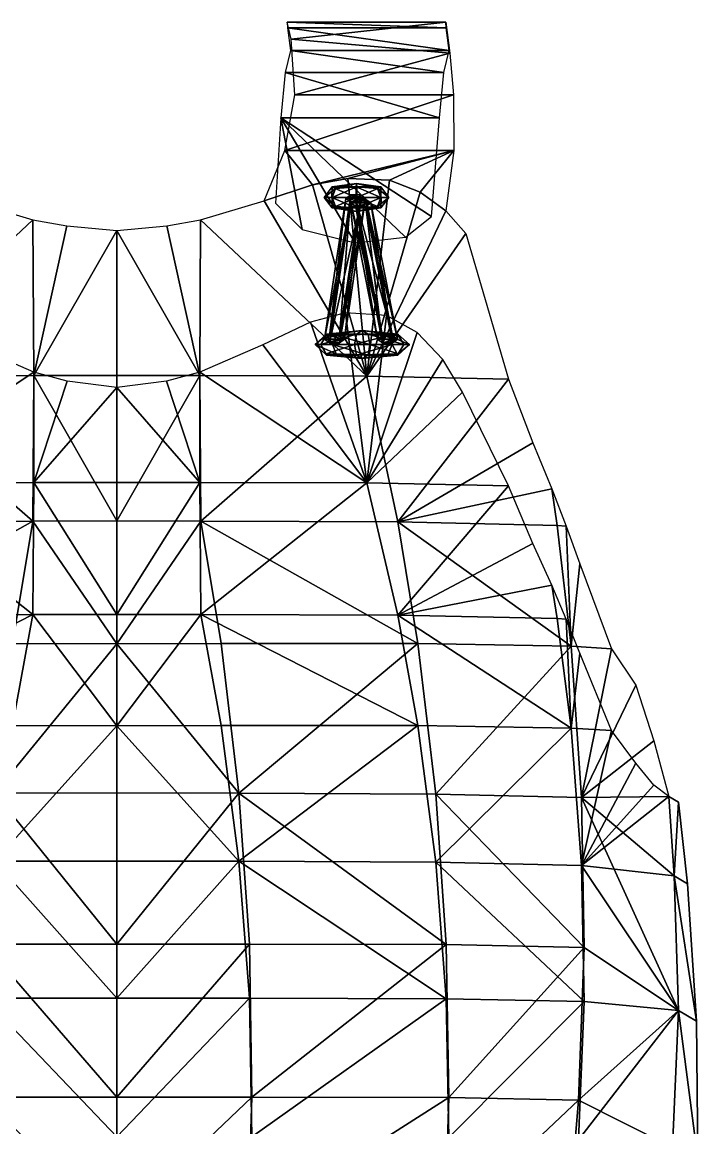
# Model space of a CAD drawing. Header units: millimetres. Extents: x -1.69 to 1.69, y -2.57 to 2.57.
# Drawn here: x -0.22 to 1.351, y 0 to 2.572 of the extents above; entities that cross this region are included whole.
import ezdxf

# ---------------------------------------------------------------- set-up
doc = ezdxf.new("R2010")
doc.units = ezdxf.units.MM
doc.header["$MEASUREMENT"] = 0
doc.layers.add('Default', color=7, linetype='Continuous')

msp = doc.modelspace()

# ---------------------------------------------------------------- meshes
at = {"layer": 'Default'}
mesh = msp.add_polyface(dxfattribs=at)
corners = [(0.3816, 2.3497, 0.3798), (0.6715, 2.072, 0.5716), (0.7319, 2.1202, 0.5328), (0.3816, 2.3497, 0.3798), (0.7319, 2.1202, 0.5328), (0.7504, 2.3497, 0.3798), (0.3916, 2.4553, 0.2666), (0.7504, 2.3497, 0.3798), (0.7603, 2.4553, 0.2666), (0.404, 2.5064, 0.1366), (0.7603, 2.4553, 0.2666), (0.7727, 2.5064, 0.1366), (0.404, 2.5064, 0.1366), (0.3916, 2.4553, 0.2666), (0.7603, 2.4553, 0.2666), (0.3968, 2.5589, -0.0222), (0.7727, 2.5064, 0.1366), (0.7655, 2.5589, -0.0222), (0.3968, 2.5589, -0.0222), (0.404, 2.5064, 0.1366), (0.7727, 2.5064, 0.1366), (0.396, 2.5722, -0.3073), (0.7655, 2.5589, -0.0222), (0.7647, 2.5722, -0.3073), (0.396, 2.5722, -0.3073), (0.3968, 2.5589, -0.0222), (0.7655, 2.5589, -0.0222), (0.4057, 2.5322, -0.5645), (0.7647, 2.5722, -0.3073), (0.7744, 2.5001, -0.5276), (0.4057, 2.5322, -0.5645), (0.396, 2.5722, -0.3073), (0.7647, 2.5722, -0.3073), (0.4138, 2.4029, -0.7127), (0.7744, 2.5001, -0.5276), (0.7825, 2.4029, -0.6267), (0.4138, 2.4029, -0.7127), (0.4057, 2.5322, -0.5645), (0.7744, 2.5001, -0.5276), (0.3906, 2.2735, -0.7888), (0.7825, 2.4029, -0.6267), (0.7838, 2.2735, -0.6659), (0.3906, 2.2735, -0.7888), (0.4138, 2.4029, -0.7127), (0.7825, 2.4029, -0.6267), (0.4548, 2.1935, -0.8156), (0.3906, 2.2735, -0.7888), (0.7838, 2.2735, -0.6659), (0.7838, 2.2735, -0.6659), (0.6337, 2.2042, -0.7425), (0.5374, 2.2083, -0.7838), (0.7838, 2.2735, -0.6659), (0.7056, 2.1769, -0.7049), (0.6337, 2.2042, -0.7425), (0.7838, 2.2735, -0.6659), (0.7653, 2.133, -0.683), (0.7056, 2.1769, -0.7049), (0.6325, 2.1643, 0.5144), (0.6144, 2.1643, 0.4881), (0.607, 2.1855, 0.4915), (0.6325, 2.1643, 0.5144), (0.607, 2.1855, 0.4915), (0.614, 2.1887, 0.5142), (0.6136, 2.1643, 0.5403), (0.6325, 2.1643, 0.5144), (0.614, 2.1887, 0.5142), (0.6136, 2.1643, 0.5403), (0.614, 2.1887, 0.5142), (0.6062, 2.1855, 0.5368), (0.614, 2.1399, 0.5142), (0.607, 2.1431, 0.4915), (0.6144, 2.1643, 0.4881), (0.614, 2.1399, 0.5142), (0.6144, 2.1643, 0.4881), (0.6325, 2.1643, 0.5144), (0.6062, 2.1431, 0.5368), (0.614, 2.1399, 0.5142), (0.6325, 2.1643, 0.5144), (0.6062, 2.1431, 0.5368), (0.6325, 2.1643, 0.5144), (0.6136, 2.1643, 0.5403), (0.6144, 2.1643, 0.4881), (0.607, 2.1431, 0.4915), (0.5577, 2.1399, 0.4877), (0.6144, 2.1643, 0.4881), (0.5577, 2.1399, 0.4877), (0.5578, 2.1643, 0.4792), (0.607, 2.1855, 0.4915), (0.6144, 2.1643, 0.4881), (0.5578, 2.1643, 0.4792), (0.607, 2.1855, 0.4915), (0.5578, 2.1643, 0.4792), (0.5577, 2.1887, 0.4877), (0.614, 2.1887, 0.5142), (0.607, 2.1855, 0.4915), (0.5577, 2.1887, 0.4877), (0.614, 2.1887, 0.5142), (0.5577, 2.1887, 0.4877), (0.5572, 2.1966, 0.5137), (0.6062, 2.1855, 0.5368), (0.614, 2.1887, 0.5142), (0.5572, 2.1966, 0.5137), (0.6062, 2.1855, 0.5368), (0.5572, 2.1966, 0.5137), (0.5568, 2.1887, 0.5398), (0.6136, 2.1643, 0.5403), (0.6062, 2.1855, 0.5368), (0.5568, 2.1887, 0.5398), (0.6136, 2.1643, 0.5403), (0.5568, 2.1887, 0.5398), (0.5567, 2.1643, 0.5483), (0.6062, 2.1431, 0.5368), (0.6136, 2.1643, 0.5403), (0.5567, 2.1643, 0.5483), (0.5909, 2.1514, 0.5169), (0.5561, 2.1597, 0.5382), (0.5793, 2.1597, 0.5382)]
mesh.append_faces([[corners[k] for k in face] for face in [(0, 1, 2, 2), (3, 4, 5, 5), (6, 7, 8, 8), (9, 10, 11, 11), (12, 13, 14, 14), (15, 16, 17, 17), (18, 19, 20, 20), (21, 22, 23, 23), (24, 25, 26, 26), (27, 28, 29, 29), (30, 31, 32, 32), (33, 34, 35, 35), (36, 37, 38, 38), (39, 40, 41, 41), (42, 43, 44, 44), (45, 46, 47, 47), (48, 49, 50, 50), (51, 52, 53, 53), (54, 55, 56, 56), (57, 58, 59, 59), (60, 61, 62, 62), (63, 64, 65, 65), (66, 67, 68, 68), (69, 70, 71, 71), (72, 73, 74, 74), (75, 76, 77, 77), (78, 79, 80, 80), (81, 82, 83, 83), (84, 85, 86, 86), (87, 88, 89, 89), (90, 91, 92, 92), (93, 94, 95, 95), (96, 97, 98, 98), (99, 100, 101, 101), (102, 103, 104, 104), (105, 106, 107, 107), (108, 109, 110, 110), (111, 112, 113, 113), (114, 115, 116, 116)]])
mesh = msp.add_polyface(dxfattribs=at)
corners = [(0.5815, 1.7489, -0.8938), (0.4548, 2.1935, -0.8156), (0.5374, 2.2083, -0.7838), (0.3916, 2.4553, 0.2666), (0.3816, 2.3497, 0.3798), (0.7504, 2.3497, 0.3798), (0.7838, 2.2735, -0.6659), (0.5374, 2.2083, -0.7838), (0.4548, 2.1935, -0.8156), (0.5572, 2.132, 0.5137), (0.5568, 2.1399, 0.5398), (0.5075, 2.1431, 0.536), (0.5577, 2.1399, 0.4877), (0.5572, 2.132, 0.5137), (0.5005, 2.1399, 0.5133), (0.5577, 2.1399, 0.4877), (0.5005, 2.1399, 0.5133), (0.5083, 2.1431, 0.4906), (0.5578, 2.1643, 0.4792), (0.5577, 2.1399, 0.4877), (0.5083, 2.1431, 0.4906), (0.5577, 2.1887, 0.4877), (0.5578, 2.1643, 0.4792), (0.5009, 2.1643, 0.4872), (0.5577, 2.1887, 0.4877), (0.5009, 2.1643, 0.4872), (0.5083, 2.1855, 0.4906), (0.5572, 2.1966, 0.5137), (0.5577, 2.1887, 0.4877), (0.5083, 2.1855, 0.4906), (0.5568, 2.1887, 0.5398), (0.5572, 2.1966, 0.5137), (0.5005, 2.1887, 0.5133), (0.5568, 2.1887, 0.5398), (0.5005, 2.1887, 0.5133), (0.5075, 2.1855, 0.536), (0.5567, 2.1643, 0.5483), (0.5568, 2.1887, 0.5398), (0.5075, 2.1855, 0.536), (0.5568, 2.1399, 0.5398), (0.5567, 2.1643, 0.5483), (0.5001, 2.1643, 0.5393), (0.5568, 2.1399, 0.5398), (0.5001, 2.1643, 0.5393), (0.5075, 2.1431, 0.536), (0.6062, 2.1431, 0.5368), (0.5567, 2.1643, 0.5483), (0.5568, 2.1399, 0.5398), (0.5708, 1.8545, 0.7337), (0.5574, 1.8465, 0.7124), (0.4871, 1.8434, 0.7633), (0.5842, 1.8465, 0.7549), (0.5708, 1.8545, 0.7337), (0.4879, 1.8465, 0.789), (0.5842, 1.8465, 0.7549), (0.4879, 1.8465, 0.789), (0.5104, 1.8434, 0.8002), (0.5885, 1.8221, 0.7618), (0.5842, 1.8465, 0.7549), (0.5104, 1.8434, 0.8002), (0.5885, 1.8221, 0.7618), (0.5104, 1.8434, 0.8002), (0.5013, 1.8221, 0.8102), (0.5786, 2.1621, 0.5169), (0.567, 2.1538, 0.4956), (0.5438, 2.1538, 0.4956), (0.5786, 2.1621, 0.5169), (0.5438, 2.1538, 0.4956), (0.5322, 2.1621, 0.5169), (0.5786, 2.1621, 0.5169), (0.5322, 2.1621, 0.5169), (0.5438, 2.1703, 0.5382), (0.5786, 2.1621, 0.5169), (0.5438, 2.1703, 0.5382), (0.567, 2.1703, 0.5382), (0.567, 2.1703, 0.5382), (0.5179, 1.8425, 0.7673), (0.5295, 1.8343, 0.746), (0.567, 2.1703, 0.5382), (0.5295, 1.8343, 0.746), (0.5786, 2.1621, 0.5169), (0.5438, 2.1703, 0.5382), (0.4946, 1.8425, 0.7673), (0.5179, 1.8425, 0.7673), (0.5438, 2.1703, 0.5382), (0.5179, 1.8425, 0.7673), (0.567, 2.1703, 0.5382), (0.5322, 2.1621, 0.5169), (0.4946, 1.8425, 0.7673), (0.5438, 2.1703, 0.5382), (0.5438, 2.1538, 0.4956), (0.483, 1.8343, 0.746), (0.5322, 2.1621, 0.5169), (0.567, 2.1538, 0.4956), (0.5179, 1.826, 0.7247), (0.4946, 1.826, 0.7247), (0.567, 2.1538, 0.4956), (0.4946, 1.826, 0.7247), (0.5438, 2.1538, 0.4956), (0.5786, 2.1621, 0.5169), (0.5295, 1.8343, 0.746), (0.5179, 1.826, 0.7247), (0.5786, 2.1621, 0.5169), (0.5179, 1.826, 0.7247), (0.567, 2.1538, 0.4956), (0.5909, 2.1514, 0.5169), (0.5561, 2.1432, 0.4956), (0.5445, 2.1514, 0.5169), (0.5909, 2.1514, 0.5169), (0.5445, 2.1514, 0.5169), (0.5561, 2.1597, 0.5382), (0.5445, 2.1514, 0.5169), (0.6175, 1.8425, 0.7059), (0.5561, 2.1597, 0.5382), (0.5561, 2.1432, 0.4956), (0.6059, 1.8343, 0.6846), (0.5445, 2.1514, 0.5169)]
mesh.append_faces([[corners[k] for k in face] for face in [(0, 1, 2, 2), (3, 4, 5, 5), (6, 7, 8, 8), (9, 10, 11, 11), (12, 13, 14, 14), (15, 16, 17, 17), (18, 19, 20, 20), (21, 22, 23, 23), (24, 25, 26, 26), (27, 28, 29, 29), (30, 31, 32, 32), (33, 34, 35, 35), (36, 37, 38, 38), (39, 40, 41, 41), (42, 43, 44, 44), (45, 46, 47, 47), (48, 49, 50, 50), (51, 52, 53, 53), (54, 55, 56, 56), (57, 58, 59, 59), (60, 61, 62, 62), (63, 64, 65, 65), (66, 67, 68, 68), (69, 70, 71, 71), (72, 73, 74, 74), (75, 76, 77, 77), (78, 79, 80, 80), (81, 82, 83, 83), (84, 85, 86, 86), (87, 88, 89, 89), (90, 91, 92, 92), (93, 94, 95, 95), (96, 97, 98, 98), (99, 100, 101, 101), (102, 103, 104, 104), (105, 106, 107, 107), (108, 109, 110, 110), (111, 112, 113, 113), (114, 115, 116, 116)]])
mesh = msp.add_polyface(dxfattribs=at)
corners = [(-0.193, 1.7503, -0.9866), (-0.195, 2.1124, -0.9147), (-0.1165, 2.0979, -0.9304), (-0.193, 1.7503, -0.9866), (-0.1165, 2.0979, -0.9304), (0, 2.0875, -0.9428), (-0.5815, 1.7489, -0.8938), (-0.5374, 2.2083, -0.7838), (-0.4548, 2.1935, -0.8156), (-0.5815, 1.7489, -0.8938), (-0.4548, 2.1935, -0.8156), (-0.3429, 2.1566, -0.866), (-0.5815, 1.7489, -0.8938), (-0.3429, 2.1566, -0.866), (-0.195, 2.1124, -0.9147), (-0.5815, 1.7489, -0.8938), (-0.195, 2.1124, -0.9147), (-0.193, 1.7503, -0.9866), (-0.3816, 2.3497, 0.3798), (-0.6715, 2.072, 0.5716), (-0.5539, 2.0589, 0.5821), (-0.5577, 2.1399, 0.4877), (-0.5005, 2.1399, 0.5133), (-0.5572, 2.132, 0.5137), (-0.5574, 1.8465, 0.7124), (-0.4871, 1.8434, 0.7633), (-0.4745, 1.8221, 0.7678), (-0.5574, 1.8465, 0.7124), (-0.4745, 1.8221, 0.7678), (-0.553, 1.8221, 0.7055), (-0.5708, 1.8545, 0.7337), (-0.4879, 1.8465, 0.789), (-0.4871, 1.8434, 0.7633), (-0.5708, 1.8545, 0.7337), (-0.4871, 1.8434, 0.7633), (-0.5574, 1.8465, 0.7124), (-0.5842, 1.8465, 0.7549), (-0.5104, 1.8434, 0.8002), (-0.4879, 1.8465, 0.789), (-0.5842, 1.8465, 0.7549), (-0.4879, 1.8465, 0.789), (-0.5708, 1.8545, 0.7337), (-0.5885, 1.8221, 0.7618), (-0.5013, 1.8221, 0.8102), (-0.5104, 1.8434, 0.8002), (-0.5885, 1.8221, 0.7618), (-0.5104, 1.8434, 0.8002), (-0.5842, 1.8465, 0.7549), (-0.5842, 1.7978, 0.7549), (-0.5013, 1.8221, 0.8102), (-0.5885, 1.8221, 0.7618), (-0.4609, 1.8221, 0.807), (-0.4745, 1.8221, 0.7678), (-0.4871, 1.8434, 0.7633), (-0.4609, 1.8221, 0.807), (-0.4871, 1.8434, 0.7633), (-0.4879, 1.8465, 0.789), (-0.4879, 1.7978, 0.789), (-0.4745, 1.8221, 0.7678), (-0.4609, 1.8221, 0.807), (-0.5013, 1.8221, 0.8102), (-0.4609, 1.8221, 0.807), (-0.4879, 1.8465, 0.789), (-0.5013, 1.8221, 0.8102), (-0.4879, 1.8465, 0.789), (-0.5104, 1.8434, 0.8002), (-0.5104, 1.8009, 0.8002), (-0.4609, 1.8221, 0.807), (-0.5013, 1.8221, 0.8102), (-0.567, 2.1703, 0.5382), (-0.5786, 2.1621, 0.5169), (-0.5295, 1.8343, 0.746), (-0.567, 2.1703, 0.5382), (-0.5295, 1.8343, 0.746), (-0.5179, 1.8425, 0.7673), (-0.5438, 2.1703, 0.5382), (-0.567, 2.1703, 0.5382), (-0.5179, 1.8425, 0.7673), (-0.5438, 2.1703, 0.5382), (-0.5179, 1.8425, 0.7673), (-0.4946, 1.8425, 0.7673), (-0.5322, 2.1621, 0.5169), (-0.5438, 2.1703, 0.5382), (-0.4946, 1.8425, 0.7673), (-0.5322, 2.1621, 0.5169), (-0.4946, 1.8425, 0.7673), (-0.483, 1.8343, 0.746), (-0.5438, 2.1538, 0.4956), (-0.5322, 2.1621, 0.5169), (-0.483, 1.8343, 0.746), (-0.5438, 2.1538, 0.4956), (-0.483, 1.8343, 0.746), (-0.4946, 1.826, 0.7247), (-0.567, 2.1538, 0.4956), (-0.5438, 2.1538, 0.4956), (-0.4946, 1.826, 0.7247), (-0.567, 2.1538, 0.4956), (-0.4946, 1.826, 0.7247), (-0.5179, 1.826, 0.7247), (-0.5786, 2.1621, 0.5169), (-0.567, 2.1538, 0.4956), (-0.5179, 1.826, 0.7247), (-0.5786, 2.1621, 0.5169), (-0.5179, 1.826, 0.7247), (-0.5295, 1.8343, 0.746), (-0.5295, 1.8343, 0.746), (-0.5179, 1.826, 0.7247), (-0.4946, 1.826, 0.7247), (-0.5295, 1.8343, 0.746), (-0.4946, 1.826, 0.7247), (-0.483, 1.8343, 0.746), (-0.5295, 1.8343, 0.746), (-0.483, 1.8343, 0.746), (-0.4946, 1.8425, 0.7673), (-0.5295, 1.8343, 0.746), (-0.4946, 1.8425, 0.7673), (-0.5179, 1.8425, 0.7673)]
mesh.append_faces([[corners[k] for k in face] for face in [(0, 1, 2, 2), (3, 4, 5, 5), (6, 7, 8, 8), (9, 10, 11, 11), (12, 13, 14, 14), (15, 16, 17, 17), (18, 19, 20, 20), (21, 22, 23, 23), (24, 25, 26, 26), (27, 28, 29, 29), (30, 31, 32, 32), (33, 34, 35, 35), (36, 37, 38, 38), (39, 40, 41, 41), (42, 43, 44, 44), (45, 46, 47, 47), (48, 49, 50, 50), (51, 52, 53, 53), (54, 55, 56, 56), (57, 58, 59, 59), (60, 61, 62, 62), (63, 64, 65, 65), (66, 67, 68, 68), (69, 70, 71, 71), (72, 73, 74, 74), (75, 76, 77, 77), (78, 79, 80, 80), (81, 82, 83, 83), (84, 85, 86, 86), (87, 88, 89, 89), (90, 91, 92, 92), (93, 94, 95, 95), (96, 97, 98, 98), (99, 100, 101, 101), (102, 103, 104, 104), (105, 106, 107, 107), (108, 109, 110, 110), (111, 112, 113, 113), (114, 115, 116, 116)]])
mesh = msp.add_polyface(dxfattribs=at)
corners = [(0.193, 1.7503, -0.9866), (0, 1.7504, -1.0037), (0, 2.0875, -0.9428), (0.193, 1.7503, -0.9866), (0, 2.0875, -0.9428), (0.1165, 2.0979, -0.9304), (0.193, 1.7503, -0.9866), (0.1165, 2.0979, -0.9304), (0.195, 2.1124, -0.9147), (0.5815, 1.7489, -0.8938), (0.193, 1.7503, -0.9866), (0.195, 2.1124, -0.9147), (0.5815, 1.7489, -0.8938), (0.195, 2.1124, -0.9147), (0.3429, 2.1566, -0.866), (0.5815, 1.7489, -0.8938), (0.3429, 2.1566, -0.866), (0.4548, 2.1935, -0.8156), (0.3816, 2.3497, 0.3798), (0.4309, 2.0895, 0.5575), (0.5539, 2.0589, 0.5821), (0.3816, 2.3497, 0.3798), (0.3691, 2.1508, 0.5081), (0.4309, 2.0895, 0.5575), (0.4548, 2.1935, -0.8156), (0.3429, 2.1566, -0.866), (0.3906, 2.2735, -0.7888), (0.5572, 2.132, 0.5137), (0.5075, 2.1431, 0.536), (0.5005, 2.1399, 0.5133), (0.5578, 2.1643, 0.4792), (0.5083, 2.1431, 0.4906), (0.5009, 2.1643, 0.4872), (0.5572, 2.1966, 0.5137), (0.5083, 2.1855, 0.4906), (0.5005, 2.1887, 0.5133), (0.5567, 2.1643, 0.5483), (0.5075, 2.1855, 0.536), (0.5001, 2.1643, 0.5393), (0.482, 2.1643, 0.5131), (0.5005, 2.1887, 0.5133), (0.5083, 2.1855, 0.4906), (0.482, 2.1643, 0.5131), (0.5083, 2.1855, 0.4906), (0.5009, 2.1643, 0.4872), (0.5005, 2.1399, 0.5133), (0.482, 2.1643, 0.5131), (0.5009, 2.1643, 0.4872), (0.5005, 2.1399, 0.5133), (0.5009, 2.1643, 0.4872), (0.5083, 2.1431, 0.4906), (0.5001, 2.1643, 0.5393), (0.5075, 2.1855, 0.536), (0.5005, 2.1887, 0.5133), (0.5001, 2.1643, 0.5393), (0.5005, 2.1887, 0.5133), (0.482, 2.1643, 0.5131), (0.5075, 2.1431, 0.536), (0.5001, 2.1643, 0.5393), (0.482, 2.1643, 0.5131), (0.5075, 2.1431, 0.536), (0.482, 2.1643, 0.5131), (0.5005, 2.1399, 0.5133), (0.553, 1.8221, 0.7055), (0.4871, 1.8009, 0.7633), (0.4745, 1.8221, 0.7678), (0.5574, 1.8465, 0.7124), (0.553, 1.8221, 0.7055), (0.4745, 1.8221, 0.7678), (0.5574, 1.8465, 0.7124), (0.4745, 1.8221, 0.7678), (0.4871, 1.8434, 0.7633), (0.5708, 1.8545, 0.7337), (0.4871, 1.8434, 0.7633), (0.4879, 1.8465, 0.789), (0.4609, 1.8221, 0.807), (0.4879, 1.8465, 0.789), (0.4871, 1.8434, 0.7633), (0.4609, 1.8221, 0.807), (0.4871, 1.8434, 0.7633), (0.4745, 1.8221, 0.7678), (0.4879, 1.7978, 0.789), (0.4609, 1.8221, 0.807), (0.4745, 1.8221, 0.7678), (0.5013, 1.8221, 0.8102), (0.5104, 1.8434, 0.8002), (0.4879, 1.8465, 0.789), (0.5013, 1.8221, 0.8102), (0.4879, 1.8465, 0.789), (0.4609, 1.8221, 0.807), (0.5104, 1.8009, 0.8002), (0.5013, 1.8221, 0.8102), (0.4609, 1.8221, 0.807), (-0.193, 1.7503, -0.9866), (0, 2.0875, -0.9428), (0, 1.7504, -1.0037), (0.5322, 2.1621, 0.5169), (0.483, 1.8343, 0.746), (0.4946, 1.8425, 0.7673), (0.5438, 2.1538, 0.4956), (0.4946, 1.826, 0.7247), (0.483, 1.8343, 0.746), (0.5295, 1.8343, 0.746), (0.5179, 1.8425, 0.7673), (0.4946, 1.8425, 0.7673), (0.5295, 1.8343, 0.746), (0.4946, 1.8425, 0.7673), (0.483, 1.8343, 0.746), (0.5295, 1.8343, 0.746), (0.483, 1.8343, 0.746), (0.4946, 1.826, 0.7247), (0.5295, 1.8343, 0.746), (0.4946, 1.826, 0.7247), (0.5179, 1.826, 0.7247)]
mesh.append_faces([[corners[k] for k in face] for face in [(0, 1, 2, 2), (3, 4, 5, 5), (6, 7, 8, 8), (9, 10, 11, 11), (12, 13, 14, 14), (15, 16, 17, 17), (18, 19, 20, 20), (21, 22, 23, 23), (24, 25, 26, 26), (27, 28, 29, 29), (30, 31, 32, 32), (33, 34, 35, 35), (36, 37, 38, 38), (39, 40, 41, 41), (42, 43, 44, 44), (45, 46, 47, 47), (48, 49, 50, 50), (51, 52, 53, 53), (54, 55, 56, 56), (57, 58, 59, 59), (60, 61, 62, 62), (63, 64, 65, 65), (66, 67, 68, 68), (69, 70, 71, 71), (72, 73, 74, 74), (75, 76, 77, 77), (78, 79, 80, 80), (81, 82, 83, 83), (84, 85, 86, 86), (87, 88, 89, 89), (90, 91, 92, 92), (93, 94, 95, 95), (96, 97, 98, 98), (99, 100, 101, 101), (102, 103, 104, 104), (105, 106, 107, 107), (108, 109, 110, 110), (111, 112, 113, 113)]])
mesh = msp.add_polyface(dxfattribs=at)
corners = [(0.3816, 2.3497, 0.3798), (0.5539, 2.0589, 0.5821), (0.6715, 2.072, 0.5716), (0.5815, 1.7489, -0.8938), (0.5374, 2.2083, -0.7838), (0.6337, 2.2042, -0.7425), (0.5815, 1.7489, -0.8938), (0.6337, 2.2042, -0.7425), (0.7056, 2.1769, -0.7049), (0.5815, 1.7489, -0.8938), (0.7056, 2.1769, -0.7049), (0.7653, 2.133, -0.683), (0.5815, 1.7489, -0.8938), (0.7653, 2.133, -0.683), (0.8115, 2.0803, -0.6897), (0.5815, 1.7489, -0.8938), (0.8115, 2.0803, -0.6897), (0.9108, 1.7417, -0.7108), (0.614, 2.1399, 0.5142), (0.6062, 2.1431, 0.5368), (0.5568, 2.1399, 0.5398), (0.614, 2.1399, 0.5142), (0.5568, 2.1399, 0.5398), (0.5572, 2.132, 0.5137), (0.607, 2.1431, 0.4915), (0.614, 2.1399, 0.5142), (0.5572, 2.132, 0.5137), (0.607, 2.1431, 0.4915), (0.5572, 2.132, 0.5137), (0.5577, 2.1399, 0.4877), (0.6806, 1.8221, 0.6603), (0.6402, 1.8221, 0.6571), (0.6311, 1.8434, 0.6671), (0.6806, 1.8221, 0.6603), (0.6311, 1.8434, 0.6671), (0.6536, 1.8465, 0.6783), (0.667, 1.8221, 0.6996), (0.6806, 1.8221, 0.6603), (0.6536, 1.8465, 0.6783), (0.667, 1.8221, 0.6996), (0.6536, 1.8465, 0.6783), (0.6544, 1.8434, 0.704), (0.6544, 1.8009, 0.704), (0.6806, 1.8221, 0.6603), (0.667, 1.8221, 0.6996), (0.6311, 1.8434, 0.6671), (0.6402, 1.8221, 0.6571), (0.553, 1.8221, 0.7055), (0.6311, 1.8434, 0.6671), (0.553, 1.8221, 0.7055), (0.5574, 1.8465, 0.7124), (0.6536, 1.8465, 0.6783), (0.6311, 1.8434, 0.6671), (0.5574, 1.8465, 0.7124), (0.6536, 1.8465, 0.6783), (0.5574, 1.8465, 0.7124), (0.5708, 1.8545, 0.7337), (0.6544, 1.8434, 0.704), (0.6536, 1.8465, 0.6783), (0.5708, 1.8545, 0.7337), (0.6544, 1.8434, 0.704), (0.5708, 1.8545, 0.7337), (0.5842, 1.8465, 0.7549), (0.667, 1.8221, 0.6996), (0.6544, 1.8434, 0.704), (0.5842, 1.8465, 0.7549), (0.667, 1.8221, 0.6996), (0.5842, 1.8465, 0.7549), (0.5885, 1.8221, 0.7618), (0.6544, 1.8009, 0.704), (0.667, 1.8221, 0.6996), (0.5885, 1.8221, 0.7618), (0.5909, 2.1514, 0.5169), (0.5793, 2.1432, 0.4956), (0.5561, 2.1432, 0.4956), (0.5793, 2.1597, 0.5382), (0.6408, 1.8425, 0.7059), (0.6524, 1.8343, 0.6846), (0.5793, 2.1597, 0.5382), (0.6524, 1.8343, 0.6846), (0.5909, 2.1514, 0.5169), (0.5561, 2.1597, 0.5382), (0.6175, 1.8425, 0.7059), (0.6408, 1.8425, 0.7059), (0.5561, 2.1597, 0.5382), (0.6408, 1.8425, 0.7059), (0.5793, 2.1597, 0.5382), (0.5445, 2.1514, 0.5169), (0.6059, 1.8343, 0.6846), (0.6175, 1.8425, 0.7059), (0.5561, 2.1432, 0.4956), (0.6175, 1.826, 0.6633), (0.6059, 1.8343, 0.6846), (0.5793, 2.1432, 0.4956), (0.6408, 1.826, 0.6633), (0.6175, 1.826, 0.6633), (0.5793, 2.1432, 0.4956), (0.6175, 1.826, 0.6633), (0.5561, 2.1432, 0.4956), (0.5909, 2.1514, 0.5169), (0.6524, 1.8343, 0.6846), (0.6408, 1.826, 0.6633), (0.5909, 2.1514, 0.5169), (0.6408, 1.826, 0.6633), (0.5793, 2.1432, 0.4956), (0.6524, 1.8343, 0.6846), (0.6408, 1.8425, 0.7059), (0.6175, 1.8425, 0.7059), (0.6524, 1.8343, 0.6846), (0.6175, 1.8425, 0.7059), (0.6059, 1.8343, 0.6846), (0.6524, 1.8343, 0.6846), (0.6059, 1.8343, 0.6846), (0.6175, 1.826, 0.6633), (0.6524, 1.8343, 0.6846), (0.6175, 1.826, 0.6633), (0.6408, 1.826, 0.6633)]
mesh.append_faces([[corners[k] for k in face] for face in [(0, 1, 2, 2), (3, 4, 5, 5), (6, 7, 8, 8), (9, 10, 11, 11), (12, 13, 14, 14), (15, 16, 17, 17), (18, 19, 20, 20), (21, 22, 23, 23), (24, 25, 26, 26), (27, 28, 29, 29), (30, 31, 32, 32), (33, 34, 35, 35), (36, 37, 38, 38), (39, 40, 41, 41), (42, 43, 44, 44), (45, 46, 47, 47), (48, 49, 50, 50), (51, 52, 53, 53), (54, 55, 56, 56), (57, 58, 59, 59), (60, 61, 62, 62), (63, 64, 65, 65), (66, 67, 68, 68), (69, 70, 71, 71), (72, 73, 74, 74), (75, 76, 77, 77), (78, 79, 80, 80), (81, 82, 83, 83), (84, 85, 86, 86), (87, 88, 89, 89), (90, 91, 92, 92), (93, 94, 95, 95), (96, 97, 98, 98), (99, 100, 101, 101), (102, 103, 104, 104), (105, 106, 107, 107), (108, 109, 110, 110), (111, 112, 113, 113), (114, 115, 116, 116)]])
mesh = msp.add_polyface(dxfattribs=at)
corners = [(0, 1.1944, 1.1795), (0.193, 1.5016, 1.0429), (0, 1.5016, 1.0708), (-0.5815, 1.7489, -0.8938), (-0.193, 1.7503, -0.9866), (-0.1953, 1.4116, -1.0533), (-0.5815, 1.7489, -0.8938), (-0.1953, 1.4116, -1.0533), (-0.653, 1.4101, -0.9606), (-0.6999, 1.127, -1.0006), (-0.2425, 1.127, -1.0935), (-0.2841, 0.7786, -1.1237), (-0.2841, 0.7786, -1.1237), (-0.2425, 1.127, -1.0935), (0, 1.126, -1.1108), (-0.2841, 0.7786, -1.1237), (0, 1.126, -1.1108), (0, 0.7791, -1.1408), (0, 1.126, -1.1108), (-0.2425, 1.127, -1.0935), (-0.1953, 1.4116, -1.0533), (0, 1.126, -1.1108), (-0.1953, 1.4116, -1.0533), (0, 1.4117, -1.0705), (-0.1953, 1.4116, -1.0533), (-0.2425, 1.127, -1.0935), (-0.6999, 1.127, -1.0006), (-0.1953, 1.4116, -1.0533), (-0.6999, 1.127, -1.0006), (-0.653, 1.4101, -0.9606), (0, 1.4117, -1.0705), (-0.1953, 1.4116, -1.0533), (-0.193, 1.7503, -0.9866), (0, 1.4117, -1.0705), (-0.193, 1.7503, -0.9866), (0, 1.7504, -1.0037), (0, 1.1944, 1.1795), (0, 1.5016, 1.0708), (-0.193, 1.5016, 1.0429), (0, 1.1944, 1.1795), (-0.193, 1.5016, 1.0429), (-0.1953, 1.1943, 1.1516), (-0.5815, 1.5002, 0.8917), (-0.653, 1.193, 1.0005), (-0.1953, 1.1943, 1.1516), (-0.5815, 1.5002, 0.8917), (-0.1953, 1.1943, 1.1516), (-0.193, 1.5016, 1.0429), (-0.5815, 1.5002, 0.8917), (-0.193, 1.5016, 1.0429), (-0.193, 1.7577, 0.9257), (-0.5815, 1.5002, 0.8917), (-0.193, 1.7577, 0.9257), (-0.3395, 1.8213, 0.8465), (-0.5815, 1.5002, 0.8917), (-0.3395, 1.8213, 0.8465), (-0.4503, 1.8745, 0.7643), (-0.5815, 1.5002, 0.8917), (-0.4503, 1.8745, 0.7643), (-0.5321, 1.8958, 0.7124), (-0.193, 1.5016, 1.0429), (0, 1.5016, 1.0708), (0, 1.7219, 0.9716), (-0.193, 1.5016, 1.0429), (0, 1.7219, 0.9716), (-0.1153, 1.7368, 0.9514), (-0.193, 1.5016, 1.0429), (-0.1153, 1.7368, 0.9514), (-0.193, 1.7577, 0.9257), (-0.6999, 0.9361, 1.0656), (-0.2841, 0.6201, 1.2662), (-0.2425, 0.9361, 1.2171), (0, 0.9352, 1.2452), (0, 1.1944, 1.1795), (-0.1953, 1.1943, 1.1516), (0, 0.9352, 1.2452), (-0.1953, 1.1943, 1.1516), (-0.2425, 0.9361, 1.2171), (-0.1953, 1.1943, 1.1516), (-0.653, 1.193, 1.0005), (-0.6999, 0.9361, 1.0656), (-0.1953, 1.1943, 1.1516), (-0.6999, 0.9361, 1.0656), (-0.2425, 0.9361, 1.2171), (-0.5708, 1.7898, 0.7337), (-0.4879, 1.7978, 0.789), (-0.5104, 1.8009, 0.8002), (-0.5708, 1.7898, 0.7337), (-0.5104, 1.8009, 0.8002), (-0.5842, 1.7978, 0.7549), (-0.5574, 1.7978, 0.7124), (-0.4871, 1.8009, 0.7633), (-0.4879, 1.7978, 0.789), (-0.5574, 1.7978, 0.7124), (-0.4879, 1.7978, 0.789), (-0.5708, 1.7898, 0.7337), (-0.6311, 1.8009, 0.6671), (-0.5574, 1.7978, 0.7124), (-0.5708, 1.7898, 0.7337), (-0.553, 1.8221, 0.7055), (-0.4745, 1.8221, 0.7678), (-0.4871, 1.8009, 0.7633), (-0.553, 1.8221, 0.7055), (-0.4871, 1.8009, 0.7633), (-0.5574, 1.7978, 0.7124), (-0.6402, 1.8221, 0.6571), (-0.553, 1.8221, 0.7055), (-0.5574, 1.7978, 0.7124), (-0.5842, 1.7978, 0.7549), (-0.5104, 1.8009, 0.8002), (-0.5013, 1.8221, 0.8102), (-0.4879, 1.7978, 0.789), (-0.4871, 1.8009, 0.7633), (-0.4745, 1.8221, 0.7678), (-0.5104, 1.8009, 0.8002), (-0.4879, 1.7978, 0.789), (-0.4609, 1.8221, 0.807)]
mesh.append_faces([[corners[k] for k in face] for face in [(0, 1, 2, 2), (3, 4, 5, 5), (6, 7, 8, 8), (9, 10, 11, 11), (12, 13, 14, 14), (15, 16, 17, 17), (18, 19, 20, 20), (21, 22, 23, 23), (24, 25, 26, 26), (27, 28, 29, 29), (30, 31, 32, 32), (33, 34, 35, 35), (36, 37, 38, 38), (39, 40, 41, 41), (42, 43, 44, 44), (45, 46, 47, 47), (48, 49, 50, 50), (51, 52, 53, 53), (54, 55, 56, 56), (57, 58, 59, 59), (60, 61, 62, 62), (63, 64, 65, 65), (66, 67, 68, 68), (69, 70, 71, 71), (72, 73, 74, 74), (75, 76, 77, 77), (78, 79, 80, 80), (81, 82, 83, 83), (84, 85, 86, 86), (87, 88, 89, 89), (90, 91, 92, 92), (93, 94, 95, 95), (96, 97, 98, 98), (99, 100, 101, 101), (102, 103, 104, 104), (105, 106, 107, 107), (108, 109, 110, 110), (111, 112, 113, 113), (114, 115, 116, 116)]])
mesh = msp.add_polyface(dxfattribs=at)
corners = [(0.5815, 1.7489, -0.8938), (0.653, 1.4101, -0.9606), (0.1953, 1.4116, -1.0533), (0.5815, 1.7489, -0.8938), (0.1953, 1.4116, -1.0533), (0.193, 1.7503, -0.9866), (0.6999, 1.127, -1.0006), (0.7418, 0.7766, -1.031), (0.2841, 0.7786, -1.1237), (0.6999, 1.127, -1.0006), (0.2841, 0.7786, -1.1237), (0.2425, 1.127, -1.0935), (0.2841, 0.7786, -1.1237), (0, 0.7791, -1.1408), (0, 1.126, -1.1108), (0.2841, 0.7786, -1.1237), (0, 1.126, -1.1108), (0.2425, 1.127, -1.0935), (0, 1.126, -1.1108), (0, 1.4117, -1.0705), (0.1953, 1.4116, -1.0533), (0, 1.126, -1.1108), (0.1953, 1.4116, -1.0533), (0.2425, 1.127, -1.0935), (0.1953, 1.4116, -1.0533), (0.653, 1.4101, -0.9606), (0.6999, 1.127, -1.0006), (0.1953, 1.4116, -1.0533), (0.6999, 1.127, -1.0006), (0.2425, 1.127, -1.0935), (0, 1.4117, -1.0705), (0, 1.7504, -1.0037), (0.193, 1.7503, -0.9866), (0, 1.4117, -1.0705), (0.193, 1.7503, -0.9866), (0.1953, 1.4116, -1.0533), (0.5815, 1.5002, 0.8917), (0.6274, 1.8899, 0.6452), (0.5321, 1.8958, 0.7124), (0, 1.1944, 1.1795), (0.1953, 1.1943, 1.1516), (0.193, 1.5016, 1.0429), (0.5815, 1.5002, 0.8917), (0.193, 1.5016, 1.0429), (0.1953, 1.1943, 1.1516), (0.5815, 1.5002, 0.8917), (0.1953, 1.1943, 1.1516), (0.653, 1.193, 1.0005), (0.5815, 1.5002, 0.8917), (0.5321, 1.8958, 0.7124), (0.4503, 1.8745, 0.7643), (0.5815, 1.5002, 0.8917), (0.4503, 1.8745, 0.7643), (0.3395, 1.8213, 0.8465), (0.5815, 1.5002, 0.8917), (0.3395, 1.8213, 0.8465), (0.193, 1.7577, 0.9257), (0.5815, 1.5002, 0.8917), (0.193, 1.7577, 0.9257), (0.193, 1.5016, 1.0429), (0.193, 1.5016, 1.0429), (0.193, 1.7577, 0.9257), (0.1153, 1.7368, 0.9514), (0.193, 1.5016, 1.0429), (0.1153, 1.7368, 0.9514), (0, 1.7219, 0.9716), (0.193, 1.5016, 1.0429), (0, 1.7219, 0.9716), (0, 1.5016, 1.0708), (0.2841, 0.6201, 1.2662), (0.2425, 0.9361, 1.2171), (0, 0.9352, 1.2452), (0, 0.9352, 1.2452), (0.2425, 0.9361, 1.2171), (0.1953, 1.1943, 1.1516), (0, 0.9352, 1.2452), (0.1953, 1.1943, 1.1516), (0, 1.1944, 1.1795), (0.1953, 1.1943, 1.1516), (0.2425, 0.9361, 1.2171), (0.6999, 0.9361, 1.0656), (0.1953, 1.1943, 1.1516), (0.6999, 0.9361, 1.0656), (0.653, 1.193, 1.0005), (0.5708, 1.7898, 0.7337), (0.5842, 1.7978, 0.7549), (0.5104, 1.8009, 0.8002), (0.5708, 1.7898, 0.7337), (0.5104, 1.8009, 0.8002), (0.4879, 1.7978, 0.789), (0.5574, 1.7978, 0.7124), (0.5708, 1.7898, 0.7337), (0.4879, 1.7978, 0.789), (0.5574, 1.7978, 0.7124), (0.4879, 1.7978, 0.789), (0.4871, 1.8009, 0.7633), (0.6311, 1.8009, 0.6671), (0.5708, 1.7898, 0.7337), (0.5574, 1.7978, 0.7124), (0.553, 1.8221, 0.7055), (0.5574, 1.7978, 0.7124), (0.4871, 1.8009, 0.7633), (0.6402, 1.8221, 0.6571), (0.5574, 1.7978, 0.7124), (0.553, 1.8221, 0.7055), (0.5842, 1.7978, 0.7549), (0.5885, 1.8221, 0.7618), (0.5013, 1.8221, 0.8102), (0.5842, 1.7978, 0.7549), (0.5013, 1.8221, 0.8102), (0.5104, 1.8009, 0.8002), (0.4879, 1.7978, 0.789), (0.4745, 1.8221, 0.7678), (0.4871, 1.8009, 0.7633), (0.5104, 1.8009, 0.8002), (0.4609, 1.8221, 0.807), (0.4879, 1.7978, 0.789)]
mesh.append_faces([[corners[k] for k in face] for face in [(0, 1, 2, 2), (3, 4, 5, 5), (6, 7, 8, 8), (9, 10, 11, 11), (12, 13, 14, 14), (15, 16, 17, 17), (18, 19, 20, 20), (21, 22, 23, 23), (24, 25, 26, 26), (27, 28, 29, 29), (30, 31, 32, 32), (33, 34, 35, 35), (36, 37, 38, 38), (39, 40, 41, 41), (42, 43, 44, 44), (45, 46, 47, 47), (48, 49, 50, 50), (51, 52, 53, 53), (54, 55, 56, 56), (57, 58, 59, 59), (60, 61, 62, 62), (63, 64, 65, 65), (66, 67, 68, 68), (69, 70, 71, 71), (72, 73, 74, 74), (75, 76, 77, 77), (78, 79, 80, 80), (81, 82, 83, 83), (84, 85, 86, 86), (87, 88, 89, 89), (90, 91, 92, 92), (93, 94, 95, 95), (96, 97, 98, 98), (99, 100, 101, 101), (102, 103, 104, 104), (105, 106, 107, 107), (108, 109, 110, 110), (111, 112, 113, 113), (114, 115, 116, 116)]])
mesh = msp.add_polyface(dxfattribs=at)
corners = [(1.0446, 1.3996, -0.7147), (1.0235, 1.4009, -0.7377), (1.0111, 1.4868, -0.7184), (0.653, 1.4101, -0.9606), (0.5815, 1.7489, -0.8938), (0.9108, 1.7417, -0.7108), (0.653, 1.4101, -0.9606), (0.9108, 1.7417, -0.7108), (0.9676, 1.5932, -0.7203), (0.653, 1.4101, -0.9606), (0.9676, 1.5932, -0.7203), (1.0111, 1.4868, -0.7184), (0.653, 1.4101, -0.9606), (1.0111, 1.4868, -0.7184), (1.0235, 1.4009, -0.7377), (1.0562, 1.1202, -0.7913), (1.0805, 0.7683, -0.8386), (0.7418, 0.7766, -1.031), (1.0562, 1.1202, -0.7913), (0.7418, 0.7766, -1.031), (0.6999, 1.127, -1.0006), (1.0805, 0.7683, -0.8386), (1.0562, 1.1202, -0.7913), (1.1505, 1.114, -0.6761), (1.0805, 0.7683, -0.8386), (1.1505, 1.114, -0.6761), (1.2069, 1.03, -0.6044), (1.0805, 0.7683, -0.8386), (1.2069, 1.03, -0.6044), (1.2486, 0.9005, -0.5284), (0.653, 1.4101, -0.9606), (1.0235, 1.4009, -0.7377), (1.0562, 1.1202, -0.7913), (0.653, 1.4101, -0.9606), (1.0562, 1.1202, -0.7913), (0.6999, 1.127, -1.0006), (1.0562, 1.1202, -0.7913), (1.0235, 1.4009, -0.7377), (1.0446, 1.3996, -0.7147), (1.0562, 1.1202, -0.7913), (1.0446, 1.3996, -0.7147), (1.0763, 1.3122, -0.7093), (1.0562, 1.1202, -0.7913), (1.0763, 1.3122, -0.7093), (1.1505, 1.114, -0.6761), (0.5815, 1.5002, 0.8917), (0.9108, 1.4938, 0.5935), (0.8035, 1.7115, 0.5592), (0.5815, 1.5002, 0.8917), (0.8035, 1.7115, 0.5592), (0.7577, 1.7873, 0.5482), (0.5815, 1.5002, 0.8917), (0.7577, 1.7873, 0.5482), (0.6986, 1.8505, 0.5839), (0.5815, 1.5002, 0.8917), (0.6986, 1.8505, 0.5839), (0.6274, 1.8899, 0.6452), (1.0446, 1.1834, 0.5999), (1.0111, 1.2625, 0.6059), (1.0235, 1.1846, 0.6373), (0.653, 1.193, 1.0005), (1.0235, 1.1846, 0.6373), (1.0111, 1.2625, 0.6059), (0.653, 1.193, 1.0005), (1.0111, 1.2625, 0.6059), (0.9676, 1.359, 0.6091), (0.653, 1.193, 1.0005), (0.9676, 1.359, 0.6091), (0.9108, 1.4938, 0.5935), (0.653, 1.193, 1.0005), (0.9108, 1.4938, 0.5935), (0.5815, 1.5002, 0.8917), (1.0805, 0.6107, 0.8017), (1.2069, 0.8481, 0.4202), (1.1505, 0.9243, 0.537), (1.0805, 0.6107, 0.8017), (1.1505, 0.9243, 0.537), (1.0562, 0.93, 0.7247), (0.653, 1.193, 1.0005), (0.6999, 0.9361, 1.0656), (1.0562, 0.93, 0.7247), (0.653, 1.193, 1.0005), (1.0562, 0.93, 0.7247), (1.0235, 1.1846, 0.6373), (1.0562, 0.93, 0.7247), (1.1505, 0.9243, 0.537), (1.0763, 1.1041, 0.591), (1.0562, 0.93, 0.7247), (1.0763, 1.1041, 0.591), (1.0446, 1.1834, 0.5999), (1.0562, 0.93, 0.7247), (1.0446, 1.1834, 0.5999), (1.0235, 1.1846, 0.6373), (0.6536, 1.7978, 0.6783), (0.6311, 1.8009, 0.6671), (0.6402, 1.8221, 0.6571), (0.6536, 1.7978, 0.6783), (0.6402, 1.8221, 0.6571), (0.6806, 1.8221, 0.6603), (0.6544, 1.8009, 0.704), (0.6536, 1.7978, 0.6783), (0.6806, 1.8221, 0.6603), (0.6536, 1.7978, 0.6783), (0.6544, 1.8009, 0.704), (0.5842, 1.7978, 0.7549), (0.6536, 1.7978, 0.6783), (0.5842, 1.7978, 0.7549), (0.5708, 1.7898, 0.7337), (0.6311, 1.8009, 0.6671), (0.6536, 1.7978, 0.6783), (0.5708, 1.7898, 0.7337), (0.6402, 1.8221, 0.6571), (0.6311, 1.8009, 0.6671), (0.5574, 1.7978, 0.7124), (0.6544, 1.8009, 0.704), (0.5885, 1.8221, 0.7618), (0.5842, 1.7978, 0.7549)]
mesh.append_faces([[corners[k] for k in face] for face in [(0, 1, 2, 2), (3, 4, 5, 5), (6, 7, 8, 8), (9, 10, 11, 11), (12, 13, 14, 14), (15, 16, 17, 17), (18, 19, 20, 20), (21, 22, 23, 23), (24, 25, 26, 26), (27, 28, 29, 29), (30, 31, 32, 32), (33, 34, 35, 35), (36, 37, 38, 38), (39, 40, 41, 41), (42, 43, 44, 44), (45, 46, 47, 47), (48, 49, 50, 50), (51, 52, 53, 53), (54, 55, 56, 56), (57, 58, 59, 59), (60, 61, 62, 62), (63, 64, 65, 65), (66, 67, 68, 68), (69, 70, 71, 71), (72, 73, 74, 74), (75, 76, 77, 77), (78, 79, 80, 80), (81, 82, 83, 83), (84, 85, 86, 86), (87, 88, 89, 89), (90, 91, 92, 92), (93, 94, 95, 95), (96, 97, 98, 98), (99, 100, 101, 101), (102, 103, 104, 104), (105, 106, 107, 107), (108, 109, 110, 110), (111, 112, 113, 113), (114, 115, 116, 116)]])
mesh = msp.add_polyface(dxfattribs=at)
corners = [(0, -0.5285, -1.0705), (-0.305, -0.2282, -1.1), (0, -0.2281, -1.1172), (0, -0.2281, -1.1172), (-0.305, -0.2282, -1.1), (-0.3143, 0.0718, -1.1237), (0, -0.2281, -1.1172), (-0.3143, 0.0718, -1.1237), (0, 0.0718, -1.1408), (-0.7717, 0.0703, -1.0309), (-0.3143, 0.0718, -1.1237), (-0.305, -0.2282, -1.1), (-0.7717, 0.0703, -1.0309), (-0.305, -0.2282, -1.1), (-0.7624, -0.2297, -1.0073), (0, 0.0718, -1.1408), (-0.3143, 0.0718, -1.1237), (-0.3082, 0.4276, -1.1337), (0, 0.0718, -1.1408), (-0.3082, 0.4276, -1.1337), (0, 0.4277, -1.1508), (-0.7658, 0.4262, -1.0409), (-0.3082, 0.4276, -1.1337), (-0.3143, 0.0718, -1.1237), (-0.7658, 0.4262, -1.0409), (-0.3143, 0.0718, -1.1237), (-0.7717, 0.0703, -1.0309), (0, 0.4277, -1.1508), (-0.3082, 0.4276, -1.1337), (-0.2841, 0.7786, -1.1237), (0, 0.4277, -1.1508), (-0.2841, 0.7786, -1.1237), (0, 0.7791, -1.1408), (-0.2841, 0.7786, -1.1237), (-0.3082, 0.4276, -1.1337), (-0.7658, 0.4262, -1.0409), (-0.2841, 0.7786, -1.1237), (-0.7658, 0.4262, -1.0409), (-0.7418, 0.7766, -1.031), (-1.0737, 0.0642, -0.8697), (-0.7717, 0.0703, -1.0309), (-0.7624, -0.2297, -1.0073), (-1.0737, 0.0642, -0.8697), (-0.7624, -0.2297, -1.0073), (-1.0484, -0.2351, -0.8586), (-1.0864, 0.4193, -0.8643), (-0.7658, 0.4262, -1.0409), (-0.7717, 0.0703, -1.0309), (-0.7418, 0.7766, -1.031), (-0.7658, 0.4262, -1.0409), (-1.0864, 0.4193, -0.8643), (0, -0.2931, 1.2556), (0, -0.021, 1.2941), (-0.3143, -0.0211, 1.2662), (0, -0.2931, 1.2556), (-0.3143, -0.0211, 1.2662), (-0.305, -0.2932, 1.2277), (-0.7717, -0.0224, 1.115), (-0.7624, -0.2945, 1.0765), (-0.305, -0.2932, 1.2277), (-0.7717, -0.0224, 1.115), (-0.305, -0.2932, 1.2277), (-0.3143, -0.0211, 1.2662), (0, -0.021, 1.2941), (0, 0.3018, 1.3104), (-0.3082, 0.3017, 1.2825), (0, -0.021, 1.2941), (-0.3082, 0.3017, 1.2825), (-0.3143, -0.0211, 1.2662), (-0.7658, 0.3004, 1.1314), (-0.7717, -0.0224, 1.115), (-0.3143, -0.0211, 1.2662), (-0.7658, 0.3004, 1.1314), (-0.3143, -0.0211, 1.2662), (-0.3082, 0.3017, 1.2825), (0, 0.3018, 1.3104), (0, 0.6205, 1.2941), (-0.2841, 0.6201, 1.2662), (0, 0.3018, 1.3104), (-0.2841, 0.6201, 1.2662), (-0.3082, 0.3017, 1.2825), (-0.2841, 0.6201, 1.2662), (-0.7418, 0.6182, 1.1151), (-0.7658, 0.3004, 1.1314), (-0.2841, 0.6201, 1.2662), (-0.7658, 0.3004, 1.1314), (-0.3082, 0.3017, 1.2825), (-0.6999, 0.9361, 1.0656), (-0.7418, 0.6182, 1.1151), (-0.2841, 0.6201, 1.2662), (-0.2841, 0.6201, 1.2662), (0, 0.6205, 1.2941), (0, 0.9352, 1.2452), (-0.2841, 0.6201, 1.2662), (0, 0.9352, 1.2452), (-0.2425, 0.9361, 1.2171), (-1.0737, -0.0279, 0.8525), (-1.0484, -0.2995, 0.8344), (-0.7624, -0.2945, 1.0765), (-1.0737, -0.0279, 0.8525), (-0.7624, -0.2945, 1.0765), (-0.7717, -0.0224, 1.115), (-1.0864, 0.2942, 0.8436), (-1.0737, -0.0279, 0.8525), (-0.7717, -0.0224, 1.115), (-1.0864, 0.2942, 0.8436), (-0.7717, -0.0224, 1.115), (-0.7658, 0.3004, 1.1314), (-0.7418, 0.6182, 1.1151), (-1.0864, 0.2942, 0.8436), (-0.7658, 0.3004, 1.1314), (-1.0562, 0.93, 0.7247), (-1.0805, 0.6107, 0.8017), (-0.7418, 0.6182, 1.1151), (-1.0562, 0.93, 0.7247), (-0.7418, 0.6182, 1.1151), (-0.6999, 0.9361, 1.0656)]
mesh.append_faces([[corners[k] for k in face] for face in [(0, 1, 2, 2), (3, 4, 5, 5), (6, 7, 8, 8), (9, 10, 11, 11), (12, 13, 14, 14), (15, 16, 17, 17), (18, 19, 20, 20), (21, 22, 23, 23), (24, 25, 26, 26), (27, 28, 29, 29), (30, 31, 32, 32), (33, 34, 35, 35), (36, 37, 38, 38), (39, 40, 41, 41), (42, 43, 44, 44), (45, 46, 47, 47), (48, 49, 50, 50), (51, 52, 53, 53), (54, 55, 56, 56), (57, 58, 59, 59), (60, 61, 62, 62), (63, 64, 65, 65), (66, 67, 68, 68), (69, 70, 71, 71), (72, 73, 74, 74), (75, 76, 77, 77), (78, 79, 80, 80), (81, 82, 83, 83), (84, 85, 86, 86), (87, 88, 89, 89), (90, 91, 92, 92), (93, 94, 95, 95), (96, 97, 98, 98), (99, 100, 101, 101), (102, 103, 104, 104), (105, 106, 107, 107), (108, 109, 110, 110), (111, 112, 113, 113), (114, 115, 116, 116)]])
mesh = msp.add_polyface(dxfattribs=at)
corners = [(0, -0.5285, -1.0705), (0, -0.2281, -1.1172), (0.305, -0.2282, -1.1), (0.7624, -0.2297, -1.0073), (0.2762, -0.5286, -1.0533), (0.305, -0.2282, -1.1), (0, -0.2281, -1.1172), (0, 0.0718, -1.1408), (0.3143, 0.0718, -1.1237), (0, -0.2281, -1.1172), (0.3143, 0.0718, -1.1237), (0.305, -0.2282, -1.1), (0.7717, 0.0703, -1.0309), (0.7624, -0.2297, -1.0073), (0.305, -0.2282, -1.1), (0.7717, 0.0703, -1.0309), (0.305, -0.2282, -1.1), (0.3143, 0.0718, -1.1237), (0, 0.0718, -1.1408), (0, 0.4277, -1.1508), (0.3082, 0.4276, -1.1337), (0, 0.0718, -1.1408), (0.3082, 0.4276, -1.1337), (0.3143, 0.0718, -1.1237), (0.7658, 0.4262, -1.0409), (0.7717, 0.0703, -1.0309), (0.3143, 0.0718, -1.1237), (0.7658, 0.4262, -1.0409), (0.3143, 0.0718, -1.1237), (0.3082, 0.4276, -1.1337), (0, 0.4277, -1.1508), (0, 0.7791, -1.1408), (0.2841, 0.7786, -1.1237), (0, 0.4277, -1.1508), (0.2841, 0.7786, -1.1237), (0.3082, 0.4276, -1.1337), (0.2841, 0.7786, -1.1237), (0.7418, 0.7766, -1.031), (0.7658, 0.4262, -1.0409), (0.2841, 0.7786, -1.1237), (0.7658, 0.4262, -1.0409), (0.3082, 0.4276, -1.1337), (1.0484, -0.2351, -0.8586), (0.7335, -0.5303, -0.9606), (0.7624, -0.2297, -1.0073), (1.0737, 0.0642, -0.8697), (1.0484, -0.2351, -0.8586), (0.7624, -0.2297, -1.0073), (1.0737, 0.0642, -0.8697), (0.7624, -0.2297, -1.0073), (0.7717, 0.0703, -1.0309), (1.0864, 0.4193, -0.8643), (0.7717, 0.0703, -1.0309), (0.7658, 0.4262, -1.0409), (0.7418, 0.7766, -1.031), (1.0864, 0.4193, -0.8643), (0.7658, 0.4262, -1.0409), (0, -0.2931, 1.2556), (0.305, -0.2932, 1.2277), (0.3143, -0.0211, 1.2662), (0, -0.2931, 1.2556), (0.3143, -0.0211, 1.2662), (0, -0.021, 1.2941), (0.7717, -0.0224, 1.115), (0.3143, -0.0211, 1.2662), (0.305, -0.2932, 1.2277), (0.7717, -0.0224, 1.115), (0.305, -0.2932, 1.2277), (0.7624, -0.2945, 1.0765), (0, -0.021, 1.2941), (0.3143, -0.0211, 1.2662), (0.3082, 0.3017, 1.2825), (0, -0.021, 1.2941), (0.3082, 0.3017, 1.2825), (0, 0.3018, 1.3104), (0.7658, 0.3004, 1.1314), (0.3082, 0.3017, 1.2825), (0.3143, -0.0211, 1.2662), (0.7658, 0.3004, 1.1314), (0.3143, -0.0211, 1.2662), (0.7717, -0.0224, 1.115), (0, 0.3018, 1.3104), (0.3082, 0.3017, 1.2825), (0.2841, 0.6201, 1.2662), (0, 0.3018, 1.3104), (0.2841, 0.6201, 1.2662), (0, 0.6205, 1.2941), (0.2841, 0.6201, 1.2662), (0.3082, 0.3017, 1.2825), (0.7658, 0.3004, 1.1314), (0.2841, 0.6201, 1.2662), (0.7658, 0.3004, 1.1314), (0.7418, 0.6182, 1.1151), (0.6999, 0.9361, 1.0656), (0.2425, 0.9361, 1.2171), (0.2841, 0.6201, 1.2662), (0.6999, 0.9361, 1.0656), (0.2841, 0.6201, 1.2662), (0.7418, 0.6182, 1.1151), (0.2841, 0.6201, 1.2662), (0, 0.9352, 1.2452), (0, 0.6205, 1.2941), (1.0737, -0.0279, 0.8525), (0.7717, -0.0224, 1.115), (0.7624, -0.2945, 1.0765), (1.0864, 0.2942, 0.8436), (0.7658, 0.3004, 1.1314), (0.7717, -0.0224, 1.115), (0.7418, 0.6182, 1.1151), (0.7658, 0.3004, 1.1314), (1.0864, 0.2942, 0.8436), (1.0562, 0.93, 0.7247), (0.6999, 0.9361, 1.0656), (0.7418, 0.6182, 1.1151)]
mesh.append_faces([[corners[k] for k in face] for face in [(0, 1, 2, 2), (3, 4, 5, 5), (6, 7, 8, 8), (9, 10, 11, 11), (12, 13, 14, 14), (15, 16, 17, 17), (18, 19, 20, 20), (21, 22, 23, 23), (24, 25, 26, 26), (27, 28, 29, 29), (30, 31, 32, 32), (33, 34, 35, 35), (36, 37, 38, 38), (39, 40, 41, 41), (42, 43, 44, 44), (45, 46, 47, 47), (48, 49, 50, 50), (51, 52, 53, 53), (54, 55, 56, 56), (57, 58, 59, 59), (60, 61, 62, 62), (63, 64, 65, 65), (66, 67, 68, 68), (69, 70, 71, 71), (72, 73, 74, 74), (75, 76, 77, 77), (78, 79, 80, 80), (81, 82, 83, 83), (84, 85, 86, 86), (87, 88, 89, 89), (90, 91, 92, 92), (93, 94, 95, 95), (96, 97, 98, 98), (99, 100, 101, 101), (102, 103, 104, 104), (105, 106, 107, 107), (108, 109, 110, 110), (111, 112, 113, 113)]])
mesh = msp.add_polyface(dxfattribs=at)
corners = [(1.3395, -0.3398, -0.2151), (1.2631, -0.3148, -0.5892), (1.2922, -0.0459, -0.5663), (1.3395, -0.3398, -0.2151), (1.2922, -0.0459, -0.5663), (1.3509, -0.0725, -0.2151), (1.3509, -0.0725, -0.2151), (1.2922, -0.0459, -0.5663), (1.306, 0.273, -0.5214), (1.3509, -0.0725, -0.2151), (1.306, 0.273, -0.5214), (1.3479, 0.2483, -0.2151), (1.3479, 0.2483, -0.2151), (1.306, 0.273, -0.5214), (1.2956, 0.5864, -0.468), (1.3479, 0.2483, -0.2151), (1.2956, 0.5864, -0.468), (1.3267, 0.568, -0.2151), (1.2956, 0.5864, -0.468), (1.2835, 0.7712, -0.4109), (1.3055, 0.758, -0.2151), (1.2956, 0.5864, -0.468), (1.3055, 0.758, -0.2151), (1.3267, 0.568, -0.2151), (1.2922, -0.0459, -0.5663), (1.2631, -0.3148, -0.5892), (1.0484, -0.2351, -0.8586), (1.2922, -0.0459, -0.5663), (1.0484, -0.2351, -0.8586), (1.0737, 0.0642, -0.8697), (1.306, 0.273, -0.5214), (1.2922, -0.0459, -0.5663), (1.0737, 0.0642, -0.8697), (1.306, 0.273, -0.5214), (1.0737, 0.0642, -0.8697), (1.0864, 0.4193, -0.8643), (1.0864, 0.4193, -0.8643), (1.0737, 0.0642, -0.8697), (0.7717, 0.0703, -1.0309), (0.7418, 0.7766, -1.031), (1.0805, 0.7683, -0.8386), (1.0864, 0.4193, -0.8643), (1.0805, 0.7683, -0.8386), (1.2956, 0.5864, -0.468), (1.306, 0.273, -0.5214), (1.0805, 0.7683, -0.8386), (1.306, 0.273, -0.5214), (1.0864, 0.4193, -0.8643), (1.0805, 0.7683, -0.8386), (1.2486, 0.9005, -0.5284), (1.2835, 0.7712, -0.4109), (1.0805, 0.7683, -0.8386), (1.2835, 0.7712, -0.4109), (1.2956, 0.5864, -0.468), (1.3395, -0.3398, -0.2151), (1.3509, -0.0725, -0.2151), (1.2922, -0.0459, 0.3515), (1.3395, -0.3398, -0.2151), (1.2922, -0.0459, 0.3515), (1.2631, -0.3148, 0.3884), (1.3509, -0.0725, -0.2151), (1.3479, 0.2483, -0.2151), (1.306, 0.273, 0.279), (1.3509, -0.0725, -0.2151), (1.306, 0.273, 0.279), (1.2922, -0.0459, 0.3515), (1.3479, 0.2483, -0.2151), (1.3267, 0.568, -0.2151), (1.2956, 0.5864, 0.1929), (1.3479, 0.2483, -0.2151), (1.2956, 0.5864, 0.1929), (1.306, 0.273, 0.279), (1.2956, 0.5864, 0.1929), (1.3267, 0.568, -0.2151), (1.3055, 0.758, -0.2151), (1.2956, 0.5864, 0.1929), (1.3055, 0.758, -0.2151), (1.2835, 0.7712, 0.1007), (1.2922, -0.0459, 0.3515), (1.0737, -0.0279, 0.8525), (1.0484, -0.2995, 0.8344), (1.2922, -0.0459, 0.3515), (1.0484, -0.2995, 0.8344), (1.2631, -0.3148, 0.3884), (1.0737, -0.0279, 0.8525), (0.7624, -0.2945, 1.0765), (1.0484, -0.2995, 0.8344), (1.306, 0.273, 0.279), (1.0864, 0.2942, 0.8436), (1.0737, -0.0279, 0.8525), (1.306, 0.273, 0.279), (1.0737, -0.0279, 0.8525), (1.2922, -0.0459, 0.3515), (1.0864, 0.2942, 0.8436), (0.7717, -0.0224, 1.115), (1.0737, -0.0279, 0.8525), (0.7418, 0.6182, 1.1151), (1.0864, 0.2942, 0.8436), (1.0805, 0.6107, 0.8017), (1.0805, 0.6107, 0.8017), (1.0864, 0.2942, 0.8436), (1.306, 0.273, 0.279), (1.0805, 0.6107, 0.8017), (1.306, 0.273, 0.279), (1.2956, 0.5864, 0.1929), (1.0562, 0.93, 0.7247), (0.7418, 0.6182, 1.1151), (1.0805, 0.6107, 0.8017), (1.0805, 0.6107, 0.8017), (1.2956, 0.5864, 0.1929), (1.2835, 0.7712, 0.1007), (1.0805, 0.6107, 0.8017), (1.2835, 0.7712, 0.1007), (1.2486, 0.797, 0.2903), (1.0805, 0.6107, 0.8017), (1.2486, 0.797, 0.2903), (1.2069, 0.8481, 0.4202)]
mesh.append_faces([[corners[k] for k in face] for face in [(0, 1, 2, 2), (3, 4, 5, 5), (6, 7, 8, 8), (9, 10, 11, 11), (12, 13, 14, 14), (15, 16, 17, 17), (18, 19, 20, 20), (21, 22, 23, 23), (24, 25, 26, 26), (27, 28, 29, 29), (30, 31, 32, 32), (33, 34, 35, 35), (36, 37, 38, 38), (39, 40, 41, 41), (42, 43, 44, 44), (45, 46, 47, 47), (48, 49, 50, 50), (51, 52, 53, 53), (54, 55, 56, 56), (57, 58, 59, 59), (60, 61, 62, 62), (63, 64, 65, 65), (66, 67, 68, 68), (69, 70, 71, 71), (72, 73, 74, 74), (75, 76, 77, 77), (78, 79, 80, 80), (81, 82, 83, 83), (84, 85, 86, 86), (87, 88, 89, 89), (90, 91, 92, 92), (93, 94, 95, 95), (96, 97, 98, 98), (99, 100, 101, 101), (102, 103, 104, 104), (105, 106, 107, 107), (108, 109, 110, 110), (111, 112, 113, 113), (114, 115, 116, 116)]])

doc.saveas('drawing.dxf')
